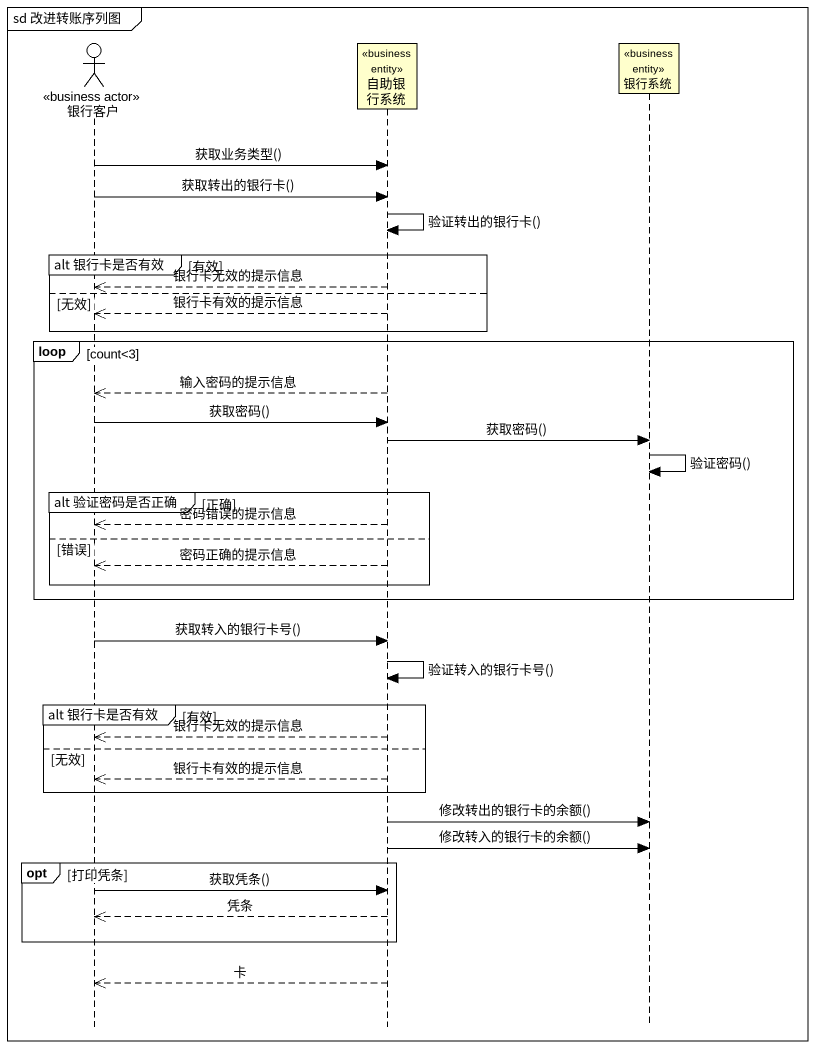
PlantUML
@startuml
mainframe sd 改进转账序列图
hide footbox
actor 银行客户 <<business actor>>
participant 自助银行系统 <<business entity>>
participant 银行系统 <<business entity>>

银行客户 -> 自助银行系统 : 获取业务类型()
银行客户 -> 自助银行系统 : 获取转出的银行卡()
自助银行系统 -> 自助银行系统 : 验证转出的银行卡()
group alt 银行卡是否有效 [有效]
  自助银行系统 -->> 银行客户 : 银行卡无效的提示信息
else 无效
  自助银行系统 -->> 银行客户 : 银行卡有效的提示信息
end
loop count<3
  自助银行系统 -->> 银行客户 : 输入密码的提示信息
  银行客户 -> 自助银行系统 : 获取密码()
  自助银行系统 -> 银行系统 : 获取密码()
  银行系统 -> 银行系统 : 验证密码()
  group alt 验证密码是否正确 [正确]
    自助银行系统 -->> 银行客户 : 密码错误的提示信息
  else 错误
    自助银行系统 -->> 银行客户 : 密码正确的提示信息
  end
end
银行客户 -> 自助银行系统 : 获取转入的银行卡号()
自助银行系统 -> 自助银行系统 : 验证转入的银行卡号()
group alt 银行卡是否有效 [有效]
  自助银行系统 -->> 银行客户 : 银行卡无效的提示信息
else 无效
  自助银行系统 -->> 银行客户 : 银行卡有效的提示信息
end
自助银行系统 -> 银行系统 : 修改转出的银行卡的余额()
自助银行系统 -> 银行系统 : 修改转入的银行卡的余额()
opt 打印凭条
  银行客户 -> 自助银行系统 : 获取凭条()
  自助银行系统 -->> 银行客户 : 凭条
end
自助银行系统 -->> 银行客户 : 卡
@enduml
